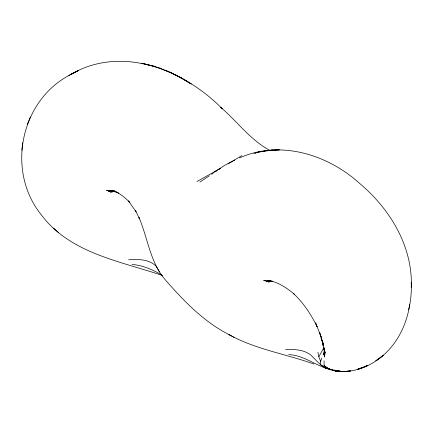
<?xml version="1.0" encoding="UTF-8"?>
<svg xmlns="http://www.w3.org/2000/svg" width="433" height="433" viewBox="0 0 433 433"><rect width="100%" height="100%" fill="white"/><g stroke="black" fill="none" stroke-linecap="round" stroke-linejoin="round"><path stroke-width="0.65" d="M270.105 150.543C250.409 140.162 237.311 121.381 220.586 107.227L222.281 108.764C183.343 69.312 120.482 43.982 68.896 75.499L68.728 75.591C20.107 101.912 6.419 171.181 40.929 214.335C69.524 253.132 119.459 260.958 162.18 275.41M321.806 358.042L320.664 361.409L320.393 364.624L327.099 368.705L330.19 369.262M324.09 360.846L324.052 365.62C328.36 369.3 333.659 371.454 339.38 371.076M22.635 142.711L21.861 150.37M409.721 304.632C406.349 326.715 395.004 348.608 375.806 360.841L383.476 355.157C375.898 361.69 367.173 366.908 357.414 369.419L362.951 367.287M408.59 309.86C410.901 300.881 411.631 291.577 411.253 282.327L411.285 287.339C412.941 246.561 389.992 208.917 359.596 183.376C327.846 154.581 280.292 139.648 239.573 157.904M27.371 124.374L30.434 116.921M324.517 352.105L323.105 355.033L324.441 350.508L324.571 356.976L324.355 349.696M320.664 361.409L318.84 356.738L324.014 347.477M199.927 182.049L209.334 175.793M211.548 174.32L213.204 173.216M215.417 171.744L216.527 171.008M219.293 169.168L220.397 168.432L196.961 181.524M213.718 172.366L224.933 165.2L234.783 160.037M228.061 163.853L241.895 155.577M70.871 74.454L78.249 70.655L70.871 74.454L75.12 72.197M68.896 75.499L69.886 74.974M364.18 366.811L367.871 365.392C357.485 370.448 345.529 373.311 334.135 370.112L342.665 371.666L350.638 370.924L347.326 371.108M357.414 369.419L364.039 366.87M365.241 366.405L366.442 365.945M253.927 153.553L257.099 152.508L255.297 153.082M272.222 281.212L268.276 281.986L272.79 281.185M114.983 191.413L110.377 192.106L114.853 191.44M268.601 281.206L265.922 281.461L270.977 281.223M111.719 191.164L108.439 191.343L114.875 191.202M344.019 371.292L341.372 371.444L342.665 371.666L335.391 370.967L329.053 368.905L335.451 370.599M128.682 259.74C138.371 259.188 149.764 259.048 156.795 266.907M285.504 349.685C294.072 349.22 303.446 349.453 310.591 354.849C315.884 359.758 320.241 365.771 327.099 368.705C314.152 364.391 302.894 355.174 288.741 354.6M339.391 370.978L335.391 370.967L337.372 371.103M266.295 280.714L263.675 280.573L272.725 281.466M267.605 280.784L270.885 280.963M112.921 190.899L106.431 190.341L114.848 191.408M132.065 264.471C142.987 265.299 153.022 269.824 162.321 275.345M271.421 281.001L267.475 280.265C277.862 281.845 286.592 287.739 294.451 294.343M113.533 190.915L110.242 190.255L118.88 193.188L112.953 190.314C119.389 193.15 125.137 197.388 129.868 202.584M326.899 368.18L324.983 367.687L330.698 369.939L324.052 365.62M153.975 66.222L141.759 63.234L155.144 66.552L153.975 66.222L161.033 68.544L159.745 68.116L172.058 73.172L165.271 70.227M313.968 364.034C285.71 353.918 255.356 349.355 228.911 334.536L234.031 337.361M229.782 335.007C204.446 322.347 184.415 301.639 165.974 280.589C150.143 263.048 147.999 238.442 138.961 217.48L139.567 218.892L135.302 210.27L136.092 211.845L128.439 200.907L129.153 201.746M53.638 228.169L58.487 232.537M293.617 293.639C303.565 302.997 311.17 314.526 317.118 326.774L315.668 323.034M156.356 266.506L159.441 271.935M315.619 322.948L321.627 338.086L319.624 332.571L321.275 338.655L323.613 344.733L321.611 338.979L323.191 345.545L322.986 343.645M317.936 352.251L318.84 356.738M322.948 343.699L323.202 346.27L325.27 353.03L323.511 347.022L324.929 354.205L323.954 347.91L324.734 355.493L324.377 349.68M258.474 152.08L255.952 152.573L265.656 150.798L272.601 150.083L258.474 152.08M279.328 149.867L270.473 150.289L279.328 149.867M175.619 74.963L170.564 72.517L182.098 78.416L175.619 74.963M185.059 80.186L180.453 77.529L191.218 84.013L185.059 80.186"/></g></svg>
